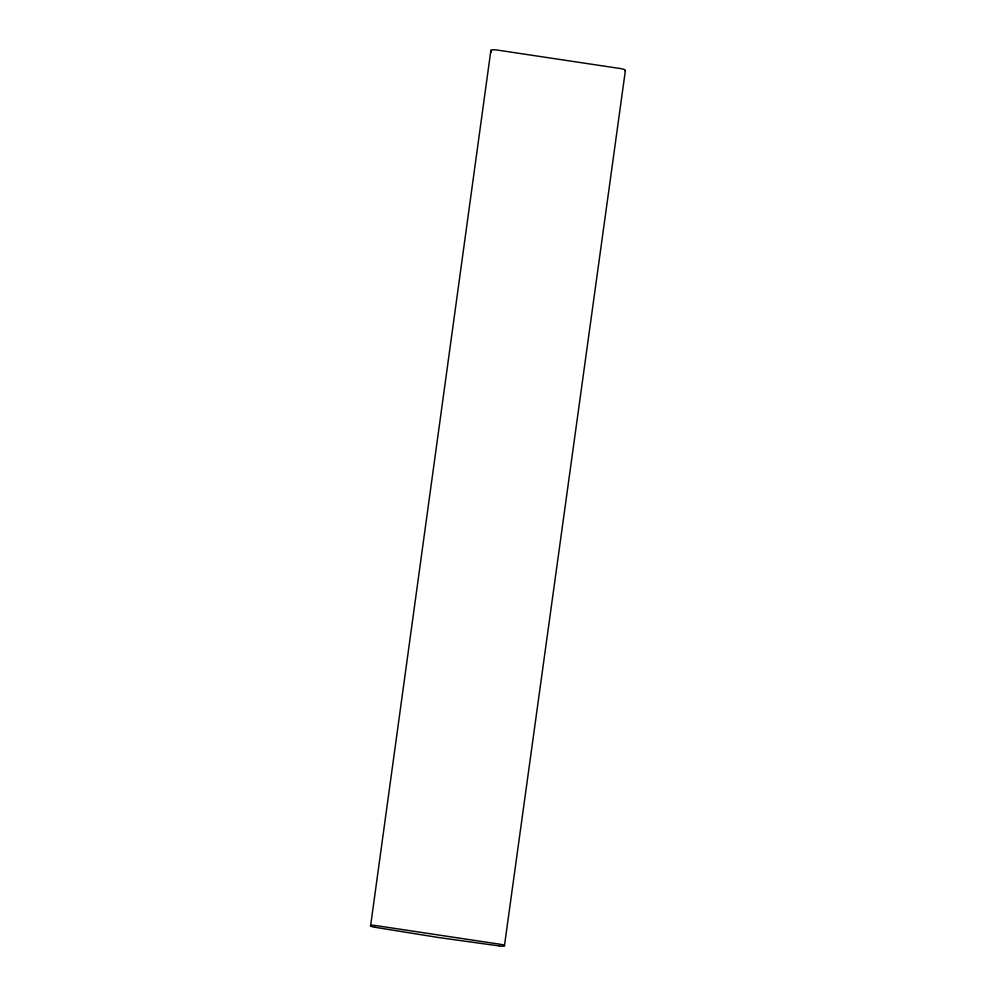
<?xml version="1.0" encoding="UTF-8"?>
<svg xmlns="http://www.w3.org/2000/svg" width="996" height="996" viewBox="0 0 996 996"><rect width="100%" height="100%" fill="white"/><g stroke="black" fill="none" stroke-linecap="round" stroke-linejoin="round"><path stroke-width="1.49" d="M370.587 925.919L490.879 50.385M504.486 945.54L625.376 70.616M499.183 945.939L438.028 937.448L374.982 927.276M375.766 925.57L500.328 944.283A5.241 0.909 7.9 0 1 504.424 945.49A5.241 0.909 7.9 0 1 502.818 946.2L502.706 946.2A5.254 0.909 7.9 0 1 500.652 946.113A5.329 0.921 7.9 0 1 499.556 945.976M491.588 51.954A24.464 4.221 7.9 0 1 491.289 51.344L491.227 50.908A7.445 1.282 7.9 0 1 496.332 49.925L621.205 68.674A7.445 1.282 7.9 0 1 624.978 70.816M374.62 927.214A4.843 0.834 7.9 0 1 372.965 926.89A5.603 0.971 7.9 0 1 371.757 926.529L371.695 926.517A5.241 0.909 7.9 0 1 371.047 925.458A5.241 0.909 7.9 0 1 375.741 925.57"/></g></svg>
